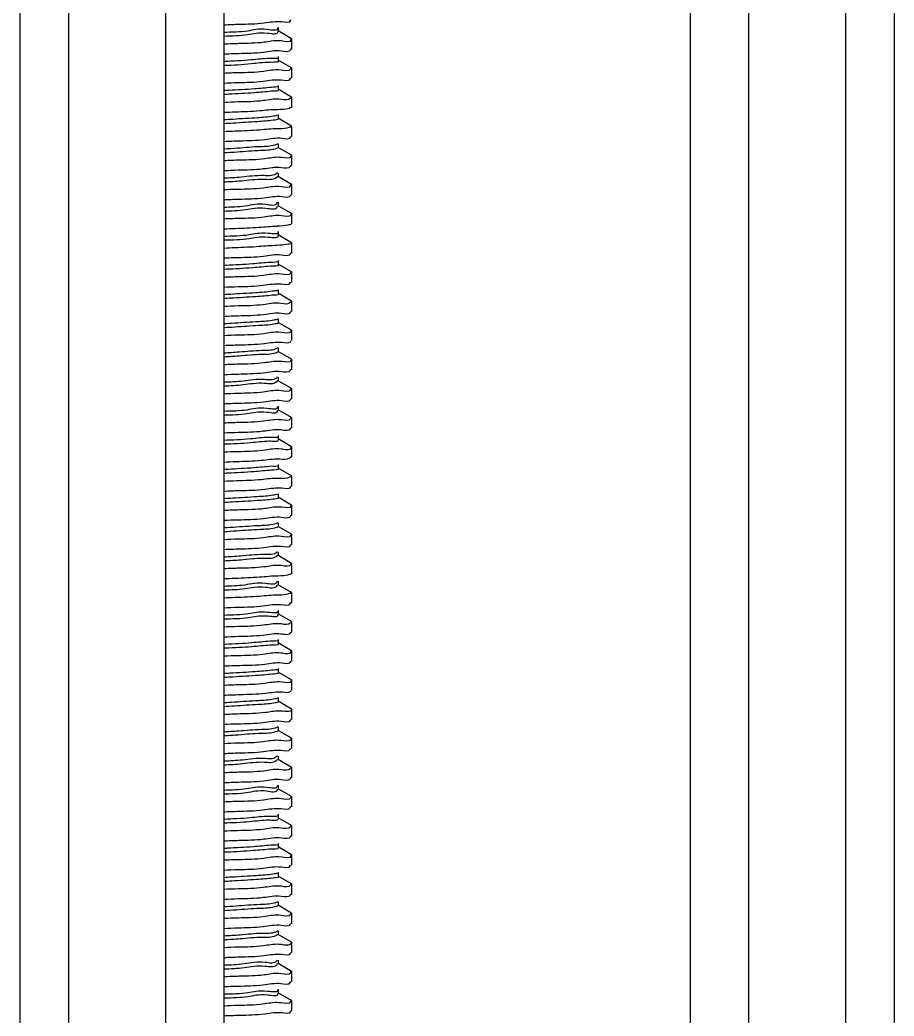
# Model space of a CAD drawing. Extents: x 12811826 to 27008858, y -1172757 to 50528.
# Drawn here: x 13487468.3 to 13487730, y -156048.7 to -155750.6 of the extents above; entities that cross this region are included whole.
import ezdxf

# ---------------------------------------------------------------- set-up
doc = ezdxf.new("R2010")
doc.units = 0
doc.header["$LTSCALE"] = 1000
doc.header["$MEASUREMENT"] = 0
doc.layers.add('02___PRT_ALL_AXES', color=7, linetype='Continuous')

# ---------------------------------------------------------------- blocks, each defined once
blk = doc.blocks.new('抗震大样2')
at = {"color": 2, "linetype": 'Continuous'}
for p, q in [((3950.32, 185.93), (3950.32, -2472.71)), ((3971.09, 185.93), (3971.09, -2472.71)), ((4012.63, 185.93), (4012.63, -2472.71)), ((4037.56, 185.93), (4037.56, -2472.71)), ((4303.42, 185.93), (4303.42, -2472.71)), ((4324.19, 185.93), (4324.19, -2472.71)), ((4261.88, -266.34), (4261.88, -2020.43)), ((4236.96, -283.61), (4236.96, -2003.17))]:
    blk.add_line(p, q, dxfattribs=at)
at = {"color": 133, "linetype": 'Continuous'}
for p, q in [((4060.88, -903.75), (4060.88, -902.09)), ((4060.42, -903.92), (4060.45, -904.03)), ((4066.52, -906.94), (4060.75, -903.6)), ((4066.17, -907.12), (4066.16, -907.41)), ((4066.52, -906.94), (4066.64, -907.07)), ((4062.23, -907.91), (4061.21, -907.82)), ((4066.52, -911.37), (4066.64, -911.23)), ((4060.88, -916.21), (4060.88, -914.55)), ((4066.52, -919.4), (4060.75, -916.06)), ((4066.16, -919.51), (4066.1, -919.89)), ((4066.52, -919.4), (4066.64, -919.54)), ((4062.08, -920.39), (4061.08, -920.3)), ((4066.52, -923.83), (4066.64, -923.69)), ((4066.52, -931.86), (4060.75, -928.52)), ((4060.88, -928.68), (4060.88, -927.01)), ((4062.03, -932.86), (4061.08, -932.77)), ((4066.16, -931.94), (4066.05, -932.35)), ((4066.52, -931.86), (4066.64, -932)), ((4066.52, -936.29), (4066.64, -936.15)), ((4066.52, -944.33), (4060.75, -940.98)), ((4060.88, -941.14), (4060.88, -939.48)), ((4061.36, -945.45), (4060.6, -945.45)), ((4066.52, -944.33), (4066.64, -944.46)), ((4066.52, -948.75), (4066.64, -948.62)), ((4060.66, -951.94), (4059.3, -952.47)), ((4066.52, -956.79), (4060.75, -953.45)), ((4060.88, -953.6), (4060.88, -951.94)), ((4062.36, -957.75), (4061.21, -957.66)), ((4066.52, -956.79), (4066.64, -956.92)), ((4066.52, -961.21), (4066.64, -961.08)), ((4060.51, -964.32), (4059.83, -964.84)), ((4060.61, -965.87), (4059.83, -966.5)), ((4066.52, -969.25), (4060.75, -965.91)), ((4060.88, -966.06), (4060.88, -964.4)), ((4061.98, -970.25), (4061.08, -970.16)), ((4066.13, -969.34), (4066.05, -969.73)), ((4066.52, -969.25), (4066.64, -969.39)), ((4066.52, -973.68), (4066.64, -973.54)), ((4060.31, -976.95), (4060.25, -977.2)), ((4060.33, -978.48), (4060.25, -978.86)), ((4066.52, -981.71), (4060.75, -978.37)), ((4060.88, -978.53), (4060.88, -976.86)), ((4062.24, -982.69), (4061.21, -982.59)), ((4066.17, -981.85), (4066.13, -982.21)), ((4066.52, -981.71), (4066.64, -981.85)), ((4066.52, -986.14), (4066.64, -986)), ((4066.52, -994.18), (4060.75, -990.83)), ((4060.88, -990.99), (4060.88, -989.33)), ((4061.34, -995.28), (4060.27, -995.33)), ((4066.52, -994.18), (4066.64, -994.31)), ((4066.52, -998.6), (4066.64, -998.47)), ((4066.52, -1006.64), (4060.75, -1003.3)), ((4060.88, -1003.45), (4060.88, -1001.79)), ((4062.11, -1007.63), (4061.09, -1007.53)), ((4066.16, -1006.76), (4066.11, -1007.13)), ((4066.52, -1006.64), (4066.64, -1006.77)), ((4066.52, -1011.06), (4066.64, -1010.93)), ((4066.52, -1019.1), (4060.75, -1015.76)), ((4060.88, -1015.91), (4060.88, -1014.25)), ((4062.01, -1020.1), (4061.08, -1020.01)), ((4066.17, -1019.17), (4066.05, -1019.59)), ((4066.52, -1019.1), (4066.64, -1019.24)), ((4066.52, -1023.53), (4066.64, -1023.39)), ((4066.52, -1031.56), (4060.75, -1028.22)), ((4060.88, -1028.38), (4060.88, -1026.71)), ((4062.15, -1032.55), (4061.08, -1032.45)), ((4066.16, -1031.76), (4066.16, -1032.02)), ((4066.52, -1031.56), (4066.64, -1031.7)), ((4060.61, -1039.14), (4059.54, -1039.67)), ((4060.88, -1040.84), (4060.88, -1039.18)), ((4066.52, -1035.99), (4066.64, -1035.85)), ((4066.52, -1044.02), (4060.75, -1040.68)), ((4062.34, -1044.99), (4061.21, -1044.92)), ((4066.2, -1044.29), (4066.23, -1044.41)), ((4066.52, -1044.02), (4066.64, -1044.16)), ((4060.41, -1051.57), (4060.02, -1052.03)), ((4060.88, -1053.3), (4060.88, -1051.64)), ((4066.52, -1048.45), (4066.64, -1048.32)), ((4060.48, -1053.1), (4060.02, -1053.69)), ((4066.52, -1056.49), (4060.75, -1053.15)), ((4062.01, -1057.49), (4061.08, -1057.39)), ((4066.14, -1056.58), (4066.05, -1056.97)), ((4066.52, -1056.49), (4066.64, -1056.62)), ((4060.39, -1064.32), (4060.4, -1064.39)), ((4060.88, -1065.76), (4060.88, -1064.1)), ((4066.52, -1060.91), (4066.64, -1060.78)), ((4060.37, -1065.89), (4060.4, -1066.06)), ((4066.52, -1068.95), (4060.75, -1065.61)), ((4066.18, -1069.05), (4066.09, -1069.45)), ((4066.52, -1068.95), (4066.64, -1069.09)), ((4062.12, -1069.94), (4061.09, -1069.84)), ((4066.52, -1073.38), (4066.64, -1073.24)), ((4060.88, -1078.23), (4060.88, -1076.56)), ((4066.52, -1081.41), (4060.75, -1078.07)), ((4066.13, -1081.59), (4066.12, -1081.88)), ((4066.52, -1081.41), (4066.64, -1081.55)), ((4061.98, -1082.41), (4061.08, -1082.33)), ((4066.52, -1085.84), (4066.64, -1085.7)), ((4060.88, -1090.69), (4060.88, -1089.03)), ((4066.52, -1093.87), (4060.75, -1090.53)), ((4066.39, -1093.84), (4065.74, -1094.39)), ((4066.52, -1093.87), (4066.64, -1094.01)), ((4061.4, -1094.95), (4061.06, -1094.93)), ((4066.52, -1098.3), (4066.64, -1098.17)), ((4066.52, -1106.34), (4060.75, -1103)), ((4060.88, -1103.15), (4060.88, -1101.49)), ((4062.39, -1107.3), (4061.09, -1107.2)), ((4066.52, -1106.34), (4066.64, -1106.47)), ((4066.52, -1110.76), (4066.64, -1110.63)), ((4060.67, -1113.97), (4059.21, -1114.5)), ((4066.52, -1118.8), (4060.75, -1115.46)), ((4060.88, -1115.61), (4060.88, -1113.95)), ((4062.09, -1119.79), (4061.08, -1119.7)), ((4066.15, -1118.99), (4066.15, -1119.26)), ((4066.52, -1118.8), (4066.64, -1118.93)), ((4066.52, -1123.23), (4066.64, -1123.09)), ((4060.54, -1126.34), (4059.75, -1126.86)), ((4066.52, -1131.26), (4060.75, -1127.92)), ((4060.88, -1128.07), (4060.88, -1126.41)), ((4062.23, -1132.24), (4061.09, -1132.14)), ((4066.17, -1131.44), (4066.16, -1131.74)), ((4066.52, -1131.26), (4066.64, -1131.4)), ((4066.52, -1135.69), (4066.64, -1135.55)), ((4060.32, -1138.9), (4060.19, -1139.23)), ((4060.35, -1140.43), (4060.19, -1140.89)), ((4066.52, -1143.72), (4060.75, -1140.38)), ((4060.88, -1140.54), (4060.88, -1138.88)), ((4061.36, -1144.83), (4060.69, -1144.84)), ((4066.52, -1143.72), (4066.64, -1143.86)), ((4066.52, -1148.15), (4066.64, -1148.01)), ((4060.5, -1153.2), (4060.53, -1153.25)), ((4066.52, -1156.19), (4060.75, -1152.85)), ((4060.88, -1153), (4060.88, -1151.34)), ((4062, -1157.18), (4061.08, -1157.1)), ((4066.19, -1156.25), (4066.06, -1156.68)), ((4066.52, -1156.19), (4066.64, -1156.32)), ((4066.52, -1160.61), (4066.64, -1160.48)), ((4066.52, -1168.65), (4060.75, -1165.31)), ((4060.88, -1165.46), (4060.88, -1163.8)), ((4061.94, -1169.65), (4061.08, -1169.57)), ((4066.12, -1168.82), (4066.12, -1169.11)), ((4066.52, -1168.65), (4066.64, -1168.78)), ((4066.52, -1173.08), (4066.64, -1172.94)), ((4066.52, -1181.11), (4060.75, -1177.77)), ((4060.88, -1177.92), (4060.88, -1176.26)), ((4062.35, -1182.08), (4061.09, -1181.98)), ((4066.18, -1181.29), (4066.18, -1181.59)), ((4066.52, -1181.11), (4066.64, -1181.25)), ((4066.52, -1185.54), (4066.64, -1185.4)), ((4066.52, -1193.57), (4060.75, -1190.23)), ((4060.88, -1190.39), (4060.88, -1188.72)), ((4062.66, -1194.51), (4061.09, -1194.46)), ((4066.52, -1193.57), (4066.64, -1193.71)), ((4066.52, -1198), (4066.64, -1197.86)), ((4060.63, -1201.16), (4059.45, -1201.69)), ((4066.52, -1206.04), (4060.75, -1202.69)), ((4060.88, -1202.85), (4060.88, -1201.19)), ((4062.04, -1207.03), (4061.08, -1206.94)), ((4066.14, -1206.22), (4066.14, -1206.5)), ((4066.52, -1206.04), (4066.64, -1206.17)), ((4060.45, -1213.57), (4059.95, -1214.06)), ((4060.88, -1215.31), (4060.88, -1213.65)), ((4066.52, -1210.46), (4066.64, -1210.33)), ((4060.53, -1215.11), (4059.95, -1215.72)), ((4066.52, -1218.5), (4060.75, -1215.16)), ((4062.04, -1219.49), (4061.08, -1219.4)), ((4066.19, -1218.56), (4066.05, -1218.99)), ((4066.52, -1218.5), (4066.64, -1218.63)), ((4060.34, -1226.29), (4060.35, -1226.42)), ((4060.88, -1227.77), (4060.88, -1226.11)), ((4066.52, -1222.93), (4066.64, -1222.79)), ((4060.33, -1227.85), (4060.35, -1228.08)), ((4066.52, -1230.96), (4060.75, -1227.62)), ((4062.11, -1231.95), (4061.09, -1231.85)), ((4066.16, -1231.08), (4066.11, -1231.45)), ((4066.52, -1230.96), (4066.64, -1231.1)), ((4060.88, -1240.24), (4060.88, -1238.57)), ((4066.52, -1235.39), (4066.64, -1235.25)), ((4066.52, -1243.42), (4060.75, -1240.08)), ((4066.19, -1243.47), (4066.03, -1243.9)), ((4066.52, -1243.42), (4066.64, -1243.56)), ((4061.91, -1244.43), (4061.08, -1244.35)), ((4066.52, -1247.85), (4066.64, -1247.71)), ((4060.88, -1252.7), (4060.88, -1251.04)), ((4066.52, -1255.89), (4060.75, -1252.54)), ((4066.16, -1256.04), (4066.14, -1256.37)), ((4066.52, -1255.89), (4066.64, -1256.02)), ((4062.17, -1256.87), (4061.09, -1256.77)), ((4066.52, -1260.31), (4066.64, -1260.18)), ((4066.52, -1268.35), (4060.75, -1265.01)), ((4060.88, -1265.16), (4060.88, -1263.5)), ((4062.01, -1269.35), (4061.08, -1269.26)), ((4066.17, -1268.43), (4066.07, -1268.84)), ((4066.52, -1268.35), (4066.64, -1268.48)), ((4066.52, -1272.78), (4066.64, -1272.64)), ((4066.52, -1280.81), (4060.75, -1277.47)), ((4060.88, -1277.62), (4060.88, -1275.96)), ((4062.01, -1281.81), (4061.08, -1281.72)), ((4066.14, -1280.9), (4066.05, -1281.29)), ((4066.52, -1280.81), (4066.64, -1280.95)), ((4066.52, -1285.24), (4066.64, -1285.1)), ((4060.57, -1288.36), (4059.67, -1288.89)), ((4066.52, -1293.27), (4060.75, -1289.93)), ((4060.88, -1290.09), (4060.88, -1288.42)), ((4061.99, -1294.27), (4061.08, -1294.19)), ((4066.13, -1293.45), (4066.13, -1293.74)), ((4066.52, -1293.27), (4066.64, -1293.41)), ((4066.52, -1297.7), (4066.64, -1297.56)), ((4060.34, -1300.87), (4060.13, -1301.25)), ((4060.4, -1302.39), (4060.13, -1302.91)), ((4066.52, -1305.74), (4060.75, -1302.39)), ((4060.88, -1302.55), (4060.88, -1300.89)), ((4062.17, -1306.72), (4061.09, -1306.62)), ((4066.18, -1305.84), (4066.1, -1306.23)), ((4066.52, -1305.74), (4066.64, -1305.87)), ((4066.52, -1310.16), (4066.64, -1310.03)), ((4060.45, -1315.2), (4060.48, -1315.28)), ((4066.52, -1318.2), (4060.75, -1314.86)), ((4060.88, -1315.01), (4060.88, -1313.35)), ((4061.9, -1319.21), (4061.08, -1319.12)), ((4066.12, -1318.3), (4066.05, -1318.67)), ((4066.52, -1318.2), (4066.64, -1318.33)), ((4066.52, -1322.62), (4066.64, -1322.49))]:
    blk.add_line(p, q, dxfattribs=at)
for points, start_tangent, end_tangent in [([(4037.56, -900.98), (4044.14, -900.73), (4054.71, -900.17), (4062.23, -899.61)], (0.998843, 0.048087), (0.993519, -0.113669)), ([(4060.45, -902.37), (4056.14, -903.02), (4047.63, -903.67), (4037.56, -904.27)], (0.254505, -0.967071), (-0.999642, -0.026767)), ([(4060.44, -902.34), (4060.45, -902.37)], (0.286018, -0.958224), (0.254505, -0.967071)), ([(4062.23, -899.61), (4066.17, -899.04), (4066.17, -898.91)], (0.993519, -0.113669), (-0.019848, 0.999803)), ([(4060.45, -904.03), (4056.14, -904.68), (4047.63, -905.33), (4037.56, -905.93)], (0.254505, -0.967071), (-0.999642, -0.026767)), ([(4061.21, -907.82), (4054.71, -908.48), (4044.14, -909.04), (4037.56, -909.29)], (-0.998227, 0.059524), (-0.998843, -0.048087)), ([(4062.08, -912.08), (4066.12, -911.52), (4066.15, -911.32)], (0.992348, -0.123472), (0.118298, 0.992978)), ([(4066.16, -907.41), (4062.23, -907.91)], (-0.146866, -0.989156), (-0.993519, 0.113669)), ([(4037.56, -913.44), (4043.69, -913.21), (4054.44, -912.65), (4062.08, -912.08)], (0.998883, 0.047243), (0.992348, -0.123472)), ([(4057.08, -915.38), (4049.16, -916.03), (4037.79, -916.68), (4037.56, -916.69)], (-0.999476, -0.032357), (-0.999024, -0.044174)), ([(4060.71, -914.74), (4057.08, -915.38)], (0.601909, -0.798565), (-0.999476, -0.032357)), ([(4057.08, -917.04), (4049.16, -917.69), (4037.79, -918.35), (4037.56, -918.35)], (-0.999476, -0.032357), (-0.999024, -0.044174)), ([(4060.69, -916.38), (4060.7, -916.39), (4057.08, -917.04)], (0.648744, -0.761007), (-0.999476, -0.032357)), ([(4066.1, -919.89), (4062.08, -920.39)], (-0.307344, -0.951598), (-0.992348, 0.123472)), ([(4061.08, -920.3), (4054.44, -920.95), (4043.69, -921.52), (4037.56, -921.75)], (-0.997869, 0.065247), (-0.998883, -0.047243)), ([(4037.56, -925.91), (4043.64, -925.68), (4054.38, -925.11), (4062.03, -924.55)], (0.99889, 0.047094), (0.992167, -0.124916)), ([(4062.03, -924.55), (4066.07, -923.99), (4066.14, -923.75)], (0.992167, -0.124916), (0.189404, 0.981899)), ([(4057.92, -927.75), (4050.61, -928.4), (4039.69, -929.05), (4037.56, -929.16)], (-0.994588, -0.103898), (-0.998653, -0.051877)), ([(4060.8, -927.24), (4057.92, -927.75)], (-0.786104, -0.618095), (-0.994588, -0.103898)), ([(4057.92, -929.41), (4050.61, -930.06), (4039.69, -930.71), (4037.56, -930.82)], (-0.994588, -0.103898), (-0.998653, -0.051877)), ([(4061.08, -932.77), (4054.38, -933.42), (4043.64, -933.99), (4037.56, -934.21)], (-0.997719, 0.06751), (-0.99889, -0.047094)), ([(4060.83, -928.73), (4060.85, -928.76), (4057.92, -929.41)], (0.669595, -0.742726), (-0.994588, -0.103898)), ([(4066.05, -932.35), (4062.03, -932.86)], (-0.377612, -0.925964), (-0.992167, 0.124916)), ([(4060.6, -937.14), (4065.43, -936.59), (4066.42, -936.15)], (1, 0.000673), (0.819021, 0.573764)), ([(4037.56, -938.4), (4042.42, -938.2), (4052.77, -937.67), (4060.6, -937.14)], (0.999034, 0.043947), (1, 0.000673)), ([(4058.66, -940.11), (4051.98, -940.76), (4041.54, -941.41), (4037.56, -941.64)], (-0.985894, -0.167369), (-0.998612, -0.052674)), ([(4060.74, -939.61), (4058.66, -940.11)], (-0.883551, -0.468335), (-0.985894, -0.167369)), ([(4060.88, -941.14), (4058.66, -941.77)], (-0.098767, -0.995111), (-0.985894, -0.167369)), ([(4058.66, -941.77), (4051.98, -942.42), (4041.54, -943.07), (4037.56, -943.3)], (-0.985894, -0.167369), (-0.998612, -0.052674)), ([(4060.6, -945.45), (4052.77, -945.98), (4042.42, -946.51), (4037.56, -946.71)], (-1, -0.000673), (-0.999034, -0.043947)), ([(4065.43, -944.9), (4061.36, -945.45)], (-0.945442, -0.325791), (-0.999959, 0.009108)), ([(4066.53, -944.37), (4065.43, -944.9)], (-0.629135, -0.777296), (-0.945442, -0.325791)), ([(4037.56, -950.83), (4044.38, -950.57), (4055.04, -950), (4062.36, -949.44)], (0.998826, 0.048433), (0.994009, -0.1093)), ([(4062.36, -949.44), (4066.19, -948.88), (4066.19, -948.77)], (0.994009, -0.1093), (-0.046501, 0.998918)), ([(4059.3, -952.47), (4053.26, -953.12), (4043.33, -953.77), (4037.56, -954.12)], (-0.957411, -0.288727), (-0.998797, -0.04904)), ([(4060.78, -953.51), (4059.3, -954.13)], (-0.689205, -0.724567), (-0.957411, -0.288727)), ([(4059.3, -954.13), (4053.26, -954.78), (4043.33, -955.44), (4037.56, -955.79)], (-0.957411, -0.288727), (-0.998797, -0.04904)), ([(4061.21, -957.66), (4055.04, -958.31), (4044.38, -958.88), (4037.56, -959.14)], (-0.998831, 0.04833), (-0.998826, -0.048433)), ([(4066.18, -956.98), (4066.19, -957.19), (4062.36, -957.75)], (0.11535, -0.993325), (-0.994009, 0.1093)), ([(4037.56, -963.29), (4043.6, -963.07), (4054.32, -962.5), (4061.98, -961.94)], (0.998894, 0.047018), (0.992151, -0.125043)), ([(4061.98, -961.94), (4066.07, -961.38), (4066.12, -961.15)], (0.992151, -0.125043), (0.157476, 0.987523)), ([(4059.83, -964.84), (4054.45, -965.49), (4045.05, -966.14), (4037.56, -966.62)], (-0.852635, -0.522507), (-0.999251, -0.0387)), ([(4059.83, -966.5), (4054.45, -967.15), (4045.05, -967.8), (4037.56, -968.28)], (-0.852635, -0.522507), (-0.999251, -0.0387)), ([(4061.08, -970.16), (4054.32, -970.81), (4043.6, -971.38), (4037.56, -971.6)], (-0.997437, 0.071545), (-0.998894, -0.047018)), ([(4066.05, -969.73), (4061.98, -970.25)], (-0.337744, -0.941238), (-0.992151, 0.125043)), ([(4037.56, -975.75), (4043.91, -975.52), (4054.75, -974.94), (4062.24, -974.38)], (0.99887, 0.047535), (0.992813, -0.119672)), ([(4062.24, -974.38), (4066.15, -973.82), (4066.17, -973.65)], (0.992813, -0.119672), (0.067135, 0.997744)), ([(4060.25, -977.2), (4055.55, -977.85), (4046.7, -978.5), (4037.56, -979.09)], (-0.293211, -0.956048), (-0.999756, -0.022111)), ([(4060.25, -978.86), (4055.55, -979.51), (4046.7, -980.16), (4037.56, -980.75)], (-0.293211, -0.956048), (-0.999756, -0.022111)), ([(4061.21, -982.59), (4054.75, -983.25), (4043.91, -983.82), (4037.56, -984.06)], (-0.998146, 0.060859), (-0.99887, -0.047535)), ([(4066.13, -982.21), (4062.24, -982.69)], (-0.261471, -0.965211), (-0.992813, 0.119672)), ([(4037.56, -988.26), (4042.31, -988.05), (4052.57, -987.53), (4060.27, -987.02), (4060.45, -987.01)], (0.999041, 0.043792), (0.999141, 0.041452)), ([(4060.45, -987.01), (4065.11, -986.5), (4066.5, -986.1)], (0.999141, 0.041452), (0.882633, 0.470063)), ([(4060.57, -989.56), (4056.55, -990.21), (4048.28, -990.86), (4037.56, -991.48)], (0.485103, -0.874457), (-0.999398, -0.034681)), ([(4060.57, -991.22), (4056.55, -991.88), (4048.28, -992.53), (4037.56, -993.14)], (0.485103, -0.874457), (-0.999398, -0.034681)), ([(4060.55, -991.19), (4060.57, -991.22)], (0.525053, -0.851069), (0.485103, -0.874457)), ([(4060.57, -989.56), (4060.58, -989.57)], (0.485104, -0.874457), (0.470288, -0.882513)), ([(4060.27, -995.33), (4052.57, -995.84), (4042.31, -996.36), (4037.56, -996.57)], (-0.99905, -0.043587), (-0.999041, -0.043792)), ([(4065.11, -994.8), (4061.34, -995.28)], (-0.978184, -0.207742), (-0.998891, -0.047085)), ([(4066.63, -994.31), (4065.11, -994.8)], (-0.469703, -0.882824), (-0.978184, -0.207742)), ([(4037.56, -1000.68), (4043.73, -1000.45), (4054.48, -999.88), (4062.11, -999.32)], (0.99888, 0.047322), (0.99244, -0.122727)), ([(4062.11, -999.32), (4066.12, -998.75), (4066.15, -998.56)], (0.99244, -0.122727), (0.101711, 0.994814)), ([(4057.45, -1002.58), (4049.78, -1003.23), (4038.6, -1003.88), (4037.56, -1003.93)], (-0.997922, -0.064433), (-0.998824, -0.048489)), ([(4057.45, -1004.24), (4049.78, -1004.89), (4038.6, -1005.54), (4037.56, -1005.59)], (-0.997922, -0.064433), (-0.998824, -0.048489)), ([(4060.77, -1001.92), (4057.45, -1002.58)], (0.631786, -0.775143), (-0.997922, -0.064433)), ([(4060.76, -1003.57), (4060.78, -1003.59), (4057.45, -1004.24)], (0.684488, -0.729024), (-0.997922, -0.064433)), ([(4061.09, -1007.53), (4054.48, -1008.19), (4043.73, -1008.76), (4037.56, -1008.99)], (-0.997977, 0.063578), (-0.99888, -0.047322)), ([(4066.11, -1007.13), (4062.11, -1007.63)], (-0.289932, -0.957047), (-0.99244, 0.122727)), ([(4037.56, -1013.14), (4043.62, -1012.92), (4054.34, -1012.35), (4062.01, -1011.79)], (0.998894, 0.047016), (0.992172, -0.124877)), ([(4062.01, -1011.79), (4066.07, -1011.23), (4066.15, -1010.98)], (0.992172, -0.124877), (0.215836, 0.97643)), ([(4058.25, -1014.94), (4051.2, -1015.59), (4040.48, -1016.24), (4037.56, -1016.4)], (-0.991161, -0.132663), (-0.998598, -0.052931)), ([(4058.25, -1016.6), (4051.2, -1017.25), (4040.48, -1017.9), (4037.56, -1018.06)], (-0.991161, -0.132663), (-0.998598, -0.052931)), ([(4060.77, -1014.44), (4058.25, -1014.94)], (-0.870854, -0.491542), (-0.991161, -0.132663)), ([(4060.86, -1015.93), (4060.87, -1015.95), (4058.25, -1016.6)], (0.54639, -0.837531), (-0.991161, -0.132663)), ([(4061.08, -1020.01), (4054.34, -1020.66), (4043.62, -1021.22), (4037.56, -1021.45)], (-0.997681, 0.068057), (-0.998894, -0.047016)), ([(4066.05, -1019.59), (4062.01, -1020.1)], (-0.405363, -0.914156), (-0.992172, 0.124877)), ([(4037.56, -1025.61), (4043.66, -1025.38), (4054.52, -1024.8), (4062.15, -1024.24)], (0.998892, 0.047055), (0.993728, -0.11182)), ([(4062.15, -1024.24), (4066.17, -1023.66), (4066.17, -1023.55)], (0.993728, -0.11182), (-0.055458, 0.998461)), ([(4058.94, -1027.3), (4052.53, -1027.95), (4042.3, -1028.61), (4037.56, -1028.89)], (-0.976307, -0.216389), (-0.998659, -0.051775)), ([(4058.94, -1028.97), (4052.53, -1029.62), (4042.3, -1030.27), (4037.56, -1030.55)], (-0.976307, -0.216389), (-0.998659, -0.051775)), ([(4060.7, -1026.78), (4058.94, -1027.3)], (-0.879139, -0.476565), (-0.976307, -0.216389)), ([(4060.84, -1028.34), (4058.94, -1028.97)], (-0.63365, -0.77362), (-0.976307, -0.216389)), ([(4061.08, -1032.45), (4054.52, -1033.11), (4043.66, -1033.69), (4037.56, -1033.91)], (-0.998326, 0.057846), (-0.998892, -0.047055)), ([(4066.16, -1032.02), (4062.15, -1032.55)], (-0.088756, -0.996053), (-0.993728, 0.11182)), ([(4037.56, -1038.07), (4043.95, -1037.83), (4054.75, -1037.25), (4062.34, -1036.68)], (0.998877, 0.047381), (0.995969, -0.089703)), ([(4062.34, -1036.68), (4066.23, -1036.11), (4066.22, -1036.05)], (0.995969, -0.089703), (-0.210256, 0.977646)), ([(4059.54, -1039.67), (4053.77, -1040.32), (4044.06, -1040.97), (4037.56, -1041.37)], (-0.931607, -0.363468), (-0.998951, -0.045782)), ([(4059.54, -1041.33), (4053.77, -1041.98), (4044.06, -1042.63), (4037.56, -1043.04)], (-0.931607, -0.363468), (-0.998951, -0.045782)), ([(4060.72, -1040.7), (4059.54, -1041.33)], (-0.667955, -0.744201), (-0.931607, -0.363468)), ([(4061.21, -1044.92), (4054.75, -1045.56), (4043.95, -1046.13), (4037.56, -1046.38)], (-0.999119, 0.041962), (-0.998877, -0.047381)), ([(4066.23, -1044.41), (4062.34, -1044.99)], (0.162986, -0.986628), (-0.995969, 0.089703)), ([(4037.56, -1050.53), (4043.63, -1050.3), (4054.36, -1049.74), (4062.01, -1049.18)], (0.998891, 0.04708), (0.992161, -0.124963)), ([(4060.02, -1052.03), (4054.92, -1052.68), (4045.76, -1053.33), (4037.56, -1053.86)], (-0.716999, -0.697074), (-0.999513, -0.031216)), ([(4062.01, -1049.18), (4066.07, -1048.62), (4066.13, -1048.38)], (0.992161, -0.124963), (0.168856, 0.985641)), ([(4060.02, -1053.69), (4054.92, -1054.34), (4045.76, -1054.99), (4037.56, -1055.53)], (-0.716999, -0.697074), (-0.999513, -0.031216)), ([(4061.08, -1057.39), (4054.36, -1058.05), (4043.63, -1058.61), (4037.56, -1058.84)], (-0.997603, 0.069197), (-0.998891, -0.04708)), ([(4066.05, -1056.97), (4062.01, -1057.49)], (-0.352888, -0.935666), (-0.992161, 0.124963)), ([(4037.56, -1062.99), (4043.72, -1062.76), (4054.57, -1062.19), (4062.12, -1061.63)], (0.998887, 0.047157), (0.992314, -0.123749)), ([(4060.4, -1064.39), (4055.98, -1065.05), (4047.38, -1065.7), (4037.56, -1066.29)], (0.123846, -0.992301), (-0.999708, -0.024157)), ([(4062.12, -1061.63), (4066.12, -1061.06), (4066.16, -1060.86)], (0.992314, -0.123749), (0.151775, 0.988415)), ([(4060.4, -1066.06), (4055.98, -1066.71), (4047.38, -1067.36), (4037.56, -1067.96)], (0.123846, -0.992301), (-0.999708, -0.024157)), ([(4061.09, -1069.84), (4054.57, -1070.5), (4043.72, -1071.07), (4037.56, -1071.3)], (-0.998123, 0.061243), (-0.998887, -0.047157)), ([(4066.09, -1069.45), (4062.12, -1069.94)], (-0.349048, -0.937105), (-0.992314, 0.123749)), ([(4037.56, -1075.45), (4043.61, -1075.23), (4054.28, -1074.67), (4061.98, -1074.1)], (0.998893, 0.04704), (0.993189, -0.116512)), ([(4056.94, -1077.41), (4048.92, -1078.06), (4037.56, -1078.71)], (-0.999823, -0.018835), (-0.999117, -0.042003)), ([(4060.68, -1076.77), (4056.94, -1077.41)], (0.577581, -0.816333), (-0.999823, -0.018835)), ([(4061.98, -1074.1), (4066.13, -1073.52), (4066.13, -1073.38)], (0.993189, -0.116512), (-0.02052, 0.999789)), ([(4056.94, -1079.07), (4048.92, -1079.72), (4037.56, -1080.37)], (-0.999823, -0.018835), (-0.999117, -0.042003)), ([(4060.66, -1078.4), (4060.67, -1078.42), (4056.94, -1079.07)], (0.625749, -0.780025), (-0.999823, -0.018835)), ([(4061.08, -1082.33), (4054.28, -1082.98), (4043.61, -1083.54), (4037.56, -1083.76)], (-0.997527, 0.070283), (-0.998893, -0.04704)), ([(4061.27, -1086.63), (4065.74, -1086.08), (4066.3, -1085.63)], (0.99843, -0.056012), (0.681396, 0.731915)), ([(4066.12, -1081.88), (4061.98, -1082.41)], (-0.124679, -0.992197), (-0.993189, 0.116512)), ([(4037.56, -1087.94), (4042.9, -1087.72), (4053.5, -1087.18), (4061.27, -1086.63)], (0.998998, 0.044754), (0.99843, -0.056012)), ([(4057.8, -1089.77), (4050.39, -1090.42), (4039.39, -1091.07), (4037.56, -1091.17)], (-0.99564, -0.093281), (-0.998689, -0.051188)), ([(4060.85, -1089.18), (4057.8, -1089.77)], (-0.028945, -0.999581), (-0.99564, -0.093281)), ([(4057.8, -1091.43), (4050.39, -1092.08), (4039.39, -1092.74), (4037.56, -1092.83)], (-0.99564, -0.093281), (-0.998689, -0.051188)), ([(4060.81, -1090.76), (4060.83, -1090.78), (4057.8, -1091.43)], (0.683426, -0.73002), (-0.99564, -0.093281)), ([(4065.74, -1094.39), (4061.4, -1094.95)], (-0.843736, -0.536758), (-0.998028, 0.062763)), ([(4061.06, -1094.93), (4053.5, -1095.48), (4042.9, -1096.03), (4037.56, -1096.25)], (-0.998997, 0.044775), (-0.998998, -0.044754)), ([(4037.56, -1100.38), (4044.18, -1100.13), (4055.01, -1099.55), (4062.39, -1098.99)], (0.998848, 0.047979), (0.994035, -0.109062)), ([(4062.39, -1098.99), (4066.19, -1098.43), (4066.19, -1098.32)], (0.994035, -0.109062), (-0.051271, 0.998685)), ([(4058.55, -1102.14), (4051.77, -1102.79), (4041.25, -1103.44), (4037.56, -1103.65)], (-0.986452, -0.164052), (-0.998595, -0.052989)), ([(4060.74, -1101.63), (4058.55, -1102.14)], (-0.886614, -0.462509), (-0.986452, -0.164052)), ([(4060.88, -1103.15), (4058.55, -1103.8)], (-0.072849, -0.997343), (-0.986452, -0.164052)), ([(4058.55, -1103.8), (4051.77, -1104.45), (4041.25, -1105.1), (4037.56, -1105.31)], (-0.986452, -0.164052), (-0.998595, -0.052989)), ([(4061.09, -1107.2), (4055.01, -1107.86), (4044.18, -1108.43), (4037.56, -1108.69)], (-0.999182, 0.04043), (-0.998848, -0.047979)), ([(4066.18, -1106.53), (4066.19, -1106.74), (4062.39, -1107.3)], (0.119796, -0.992799), (-0.994035, 0.109062)), ([(4037.56, -1112.84), (4043.61, -1112.62), (4054.42, -1112.05), (4062.09, -1111.48)], (0.998896, 0.046975), (0.993501, -0.113826)), ([(4062.09, -1111.48), (4066.15, -1110.9), (4066.16, -1110.78)], (0.993501, -0.113826), (-0.041311, 0.999146)), ([(4059.21, -1114.5), (4053.06, -1115.15), (4043.05, -1115.8), (4037.56, -1116.13)], (-0.963921, -0.266187), (-0.998751, -0.04996)), ([(4060.8, -1115.54), (4059.21, -1116.16)], (-0.686475, -0.727153), (-0.963921, -0.266187)), ([(4059.21, -1116.16), (4053.06, -1116.81), (4043.05, -1117.46), (4037.56, -1117.79)], (-0.963921, -0.266187), (-0.998751, -0.04996)), ([(4061.08, -1119.7), (4054.42, -1120.35), (4043.61, -1120.92), (4037.56, -1121.15)], (-0.998046, 0.06248), (-0.998896, -0.046975)), ([(4066.15, -1119.26), (4062.09, -1119.79)], (-0.104331, -0.994543), (-0.993501, 0.113826)), ([(4037.56, -1125.3), (4044.13, -1125.05), (4054.69, -1124.49), (4062.23, -1123.93)], (0.998844, 0.048069), (0.99345, -0.114268)), ([(4062.23, -1123.93), (4066.17, -1123.36), (4066.17, -1123.23)], (0.99345, -0.114268), (-0.013758, 0.999905)), ([(4059.75, -1126.86), (4054.27, -1127.51), (4044.78, -1128.16), (4037.56, -1128.62)], (-0.882196, -0.470882), (-0.999159, -0.040994)), ([(4059.75, -1128.52), (4054.27, -1129.18), (4044.78, -1129.83), (4037.56, -1130.28)], (-0.882196, -0.470882), (-0.999159, -0.040994)), ([(4060.64, -1127.89), (4059.75, -1128.52)], (-0.6147, -0.788761), (-0.882196, -0.470882)), ([(4061.09, -1132.14), (4054.69, -1132.8), (4044.13, -1133.36), (4037.56, -1133.61)], (-0.998573, 0.053398), (-0.998844, -0.048069)), ([(4066.16, -1131.74), (4062.23, -1132.24)], (-0.154693, -0.987963), (-0.99345, 0.114268)), ([(4037.56, -1137.8), (4042.36, -1137.6), (4052.84, -1137.06), (4060.69, -1136.53)], (0.999037, 0.043872), (0.99987, 0.016125)), ([(4060.69, -1136.53), (4065.37, -1136), (4066.45, -1135.58)], (0.99987, 0.016125), (0.850609, 0.525798)), ([(4060.19, -1139.23), (4055.38, -1139.88), (4046.45, -1140.53), (4037.56, -1141.1)], (-0.439989, -0.898003), (-0.99972, -0.023682)), ([(4060.19, -1140.89), (4055.38, -1141.54), (4046.45, -1142.19), (4037.56, -1142.76)], (-0.439989, -0.898003), (-0.99972, -0.023682)), ([(4060.69, -1144.84), (4052.84, -1145.37), (4042.36, -1145.91), (4037.56, -1146.11)], (-0.99987, -0.016125), (-0.999037, -0.043872)), ([(4065.37, -1144.31), (4061.36, -1144.83)], (-0.956588, -0.291444), (-0.999958, -0.009193)), ([(4066.57, -1143.79), (4065.37, -1144.31)], (-0.681675, -0.731655), (-0.956588, -0.291444)), ([(4037.56, -1150.23), (4043.54, -1150.01), (4054.38, -1149.44), (4062, -1148.88)], (0.998906, 0.046754), (0.992186, -0.124768)), ([(4062, -1148.88), (4066.08, -1148.31), (4066.16, -1148.06)], (0.992186, -0.124768), (0.233409, 0.972379)), ([(4060.53, -1151.59), (4056.39, -1152.24), (4048.04, -1152.89), (4037.56, -1153.5)], (0.419758, -0.907636), (-0.999493, -0.031854)), ([(4060.53, -1153.25), (4056.39, -1153.9), (4048.04, -1154.55), (4037.56, -1155.16)], (0.419758, -0.907636), (-0.999493, -0.031854)), ([(4061.08, -1157.1), (4054.38, -1157.74), (4043.54, -1158.31), (4037.56, -1158.54)], (-0.997724, 0.067425), (-0.998906, -0.046754)), ([(4066.06, -1156.68), (4062, -1157.18)], (-0.425765, -0.904834), (-0.992186, 0.124768)), ([(4037.56, -1162.69), (4043.65, -1162.46), (4054.25, -1161.91), (4061.94, -1161.34)], (0.998888, 0.047136), (0.993108, -0.117202)), ([(4061.94, -1161.34), (4066.12, -1160.76), (4066.13, -1160.62)], (0.993108, -0.117202), (-0.01332, 0.999911)), ([(4057.31, -1164.6), (4049.55, -1165.25), (4038.29, -1165.91), (4037.56, -1165.94)], (-0.998598, -0.052943), (-0.998891, -0.047092)), ([(4057.31, -1166.27), (4049.55, -1166.92), (4038.29, -1167.57), (4037.56, -1167.6)], (-0.998598, -0.052943), (-0.998891, -0.047092)), ([(4060.75, -1163.95), (4057.31, -1164.6)], (0.627262, -0.778809), (-0.998598, -0.052943)), ([(4060.74, -1165.6), (4060.75, -1165.61), (4057.31, -1166.27)], (0.675136, -0.737693), (-0.998598, -0.052943)), ([(4061.08, -1169.57), (4054.25, -1170.21), (4043.65, -1170.77), (4037.56, -1171)], (-0.997367, 0.072521), (-0.998888, -0.047136)), ([(4066.12, -1169.11), (4061.94, -1169.65)], (-0.131792, -0.991277), (-0.993108, 0.117202)), ([(4037.56, -1175.15), (4044.37, -1174.89), (4055.01, -1174.32), (4062.35, -1173.77)], (0.998827, 0.048424), (0.993862, -0.110625)), ([(4062.35, -1173.77), (4066.19, -1173.21), (4066.19, -1173.09)], (0.993862, -0.110625), (-0.033995, 0.999422)), ([(4058.13, -1176.97), (4050.98, -1177.62), (4040.18, -1178.27), (4037.56, -1178.41)], (-0.992568, -0.121692), (-0.998612, -0.052663)), ([(4058.13, -1178.63), (4050.98, -1179.28), (4040.18, -1179.93), (4037.56, -1180.07)], (-0.992568, -0.121692), (-0.998612, -0.052663)), ([(4060.78, -1176.46), (4058.13, -1176.97)], (-0.854544, -0.519379), (-0.992568, -0.121692)), ([(4060.85, -1177.95), (4060.87, -1177.98), (4058.13, -1178.63)], (0.615442, -0.788182), (-0.992568, -0.121692)), ([(4061.09, -1181.98), (4055.01, -1182.63), (4044.37, -1183.2), (4037.56, -1183.46)], (-0.999085, 0.042778), (-0.998827, -0.048424)), ([(4066.18, -1181.59), (4062.35, -1182.08)], (-0.137946, -0.99044), (-0.993862, 0.110625)), ([(4037.56, -1187.63), (4044.4, -1187.35), (4055.28, -1186.77), (4062.66, -1186.2)], (0.998881, 0.047287), (0.998523, -0.054322)), ([(4062.66, -1186.2), (4066.31, -1185.63), (4066.31, -1185.62)], (0.998523, -0.054322), (-0.367624, 0.929974)), ([(4058.84, -1189.33), (4052.33, -1189.98), (4042.02, -1190.63), (4037.56, -1190.89)], (-0.979663, -0.20065), (-0.998634, -0.052246)), ([(4058.84, -1190.99), (4052.33, -1191.64), (4042.02, -1192.29), (4037.56, -1192.55)], (-0.979663, -0.20065), (-0.998634, -0.052246)), ([(4060.71, -1188.81), (4058.84, -1189.33)], (-0.883535, -0.468365), (-0.979663, -0.20065)), ([(4060.86, -1190.37), (4058.84, -1190.99)], (-0.57934, -0.815086), (-0.979663, -0.20065)), ([(4061.09, -1194.46), (4055.28, -1195.08), (4044.4, -1195.66), (4037.56, -1195.94)], (-1, 0.00093), (-0.998881, -0.047287)), ([(4066.28, -1193.88), (4066.31, -1193.94), (4062.66, -1194.51)], (0.42763, -0.903954), (-0.998523, 0.054322)), ([(4037.56, -1200.08), (4043.58, -1199.85), (4054.35, -1199.29), (4062.04, -1198.72)], (0.998897, 0.046959), (0.993351, -0.115127)), ([(4062.04, -1198.72), (4066.14, -1198.14), (4066.15, -1198.01)], (0.993351, -0.115127), (-0.032043, 0.999486)), ([(4059.45, -1201.69), (4053.58, -1202.35), (4043.79, -1203), (4037.56, -1203.38)], (-0.943036, -0.332691), (-0.998888, -0.047156)), ([(4059.45, -1203.36), (4053.58, -1204.01), (4043.79, -1204.66), (4037.56, -1205.04)], (-0.943036, -0.332691), (-0.998888, -0.047156)), ([(4060.75, -1202.73), (4059.45, -1203.36)], (-0.681288, -0.732015), (-0.943036, -0.332691)), ([(4061.08, -1206.94), (4054.35, -1207.6), (4043.58, -1208.16), (4037.56, -1208.39)], (-0.997811, 0.066128), (-0.998897, -0.046959)), ([(4066.14, -1206.5), (4062.04, -1207.03)], (-0.113424, -0.993547), (-0.993351, 0.115127)), ([(4037.56, -1212.54), (4043.99, -1212.3), (4054.52, -1211.74), (4062.04, -1211.18)], (0.998862, 0.047684), (0.992386, -0.123168)), ([(4062.04, -1211.18), (4066.08, -1210.62), (4066.17, -1210.37)], (0.992386, -0.123168), (0.251363, 0.967893)), ([(4059.95, -1214.06), (4054.75, -1214.71), (4045.49, -1215.36), (4037.56, -1215.87)], (-0.780293, -0.625414), (-0.999414, -0.034223)), ([(4059.95, -1215.72), (4054.75, -1216.37), (4045.49, -1217.02), (4037.56, -1217.53)], (-0.780293, -0.625414), (-0.999414, -0.034223)), ([(4061.08, -1219.4), (4054.52, -1220.05), (4043.99, -1220.61), (4037.56, -1220.85)], (-0.998063, 0.06221), (-0.998862, -0.047684)), ([(4066.05, -1218.99), (4062.04, -1219.49)], (-0.446969, -0.89455), (-0.992386, 0.123168)), ([(4037.56, -1225), (4043.73, -1224.77), (4054.47, -1224.2), (4062.11, -1223.64)], (0.99888, 0.047314), (0.992432, -0.122797)), ([(4060.35, -1226.42), (4055.82, -1227.07), (4047.13, -1227.72), (4037.56, -1228.32)], (-0.026731, -0.999643), (-0.99975, -0.022361)), ([(4062.11, -1223.64), (4066.12, -1223.07), (4066.15, -1222.89)], (0.992432, -0.122797), (0.103166, 0.994664)), ([(4060.35, -1228.08), (4055.82, -1228.73), (4047.13, -1229.38), (4037.56, -1229.98)], (-0.026731, -0.999643), (-0.99975, -0.022361)), ([(4061.09, -1231.85), (4054.47, -1232.51), (4043.73, -1233.08), (4037.56, -1233.31)], (-0.997965, 0.06376), (-0.99888, -0.047314)), ([(4066.11, -1231.45), (4062.11, -1231.95)], (-0.29144, -0.956589), (-0.992432, 0.122797)), ([(4037.56, -1237.47), (4043.42, -1237.25), (4054.23, -1236.68), (4061.91, -1236.12)], (0.99892, 0.046471), (0.99225, -0.12426)), ([(4056.79, -1239.44), (4048.68, -1240.09), (4037.56, -1240.72)], (-0.999991, -0.004188), (-0.999218, -0.039547)), ([(4060.64, -1238.8), (4056.79, -1239.44)], (0.54602, -0.837772), (-0.999991, -0.004188)), ([(4061.91, -1236.12), (4066.05, -1235.56), (4066.16, -1235.28)], (0.99225, -0.12426), (0.277819, 0.960633)), ([(4056.79, -1241.1), (4048.68, -1241.75), (4037.56, -1242.38)], (-0.999991, -0.004188), (-0.999218, -0.039547)), ([(4060.62, -1240.43), (4060.63, -1240.45), (4056.79, -1241.1)], (0.596283, -0.802774), (-0.999991, -0.004188)), ([(4061.08, -1244.35), (4054.23, -1244.99), (4043.42, -1245.56), (4037.56, -1245.78)], (-0.997402, 0.072038), (-0.99892, -0.046471)), ([(4066.03, -1243.9), (4061.91, -1244.43)], (-0.463709, -0.885987), (-0.99225, 0.12426)), ([(4062.17, -1248.56), (4066.15, -1247.99), (4066.16, -1247.84)], (0.992963, -0.118429), (0.032093, 0.999485)), ([(4037.56, -1249.93), (4043.99, -1249.68), (4054.58, -1249.12), (4062.17, -1248.56)], (0.998855, 0.047845), (0.992963, -0.118429)), ([(4057.67, -1251.8), (4050.16, -1252.45), (4039.1, -1253.1), (4037.56, -1253.18)], (-0.996576, -0.082682), (-0.998732, -0.050335)), ([(4060.81, -1251.14), (4057.67, -1251.8)], (0.604652, -0.79649), (-0.996576, -0.082682)), ([(4057.67, -1253.46), (4050.16, -1254.11), (4039.1, -1254.76), (4037.56, -1254.84)], (-0.996576, -0.082682), (-0.998732, -0.050335)), ([(4060.79, -1252.78), (4060.81, -1252.81), (4057.67, -1253.46)], (0.688865, -0.724889), (-0.996576, -0.082682)), ([(4066.14, -1256.37), (4062.17, -1256.87)], (-0.210741, -0.977542), (-0.992963, 0.118429)), ([(4061.09, -1256.77), (4054.58, -1257.43), (4043.99, -1257.99), (4037.56, -1258.24)], (-0.998287, 0.058513), (-0.998855, -0.047845)), ([(4037.56, -1262.39), (4043.62, -1262.16), (4054.35, -1261.6), (4062.01, -1261.04)], (0.998892, 0.047053), (0.992162, -0.12496)), ([(4062.01, -1261.04), (4066.09, -1260.47), (4066.15, -1260.24)], (0.992162, -0.12496), (0.191056, 0.981579)), ([(4058.44, -1264.16), (4051.56, -1264.81), (4040.96, -1265.46), (4037.56, -1265.66)], (-0.988408, -0.151822), (-0.998591, -0.05307)), ([(4060.75, -1263.66), (4058.44, -1264.16)], (-0.883737, -0.467984), (-0.988408, -0.151822)), ([(4058.44, -1265.82), (4051.56, -1266.47), (4040.96, -1267.13), (4037.56, -1267.32)], (-0.988408, -0.151822), (-0.998591, -0.05307)), ([(4061.08, -1269.26), (4054.35, -1269.91), (4043.62, -1270.47), (4037.56, -1270.7)], (-0.997635, 0.068729), (-0.998892, -0.047053)), ([(4060.88, -1265.16), (4060.88, -1265.17), (4058.44, -1265.82)], (0.264384, -0.964417), (-0.988408, -0.151822)), ([(4066.07, -1268.84), (4062.01, -1269.35)], (-0.381722, -0.924277), (-0.992162, 0.12496)), ([(4037.56, -1274.85), (4043.63, -1274.63), (4054.36, -1274.06), (4062.01, -1273.5)], (0.998891, 0.047075), (0.99216, -0.12497)), ([(4062.01, -1273.5), (4066.07, -1272.94), (4066.13, -1272.71)], (0.99216, -0.12497), (0.167574, 0.985859)), ([(4059.11, -1276.53), (4052.87, -1277.18), (4042.77, -1277.83), (4037.56, -1278.14)], (-0.96928, -0.245958), (-0.998712, -0.050742)), ([(4060.68, -1276), (4059.11, -1276.53)], (-0.868037, -0.496499), (-0.96928, -0.245958)), ([(4060.82, -1277.57), (4059.11, -1278.19)], (-0.676377, -0.736556), (-0.96928, -0.245958)), ([(4059.11, -1278.19), (4052.87, -1278.84), (4042.77, -1279.49), (4037.56, -1279.8)], (-0.96928, -0.245958), (-0.998712, -0.050742)), ([(4061.08, -1281.72), (4054.36, -1282.37), (4043.63, -1282.93), (4037.56, -1283.16)], (-0.997588, 0.069412), (-0.998891, -0.047075)), ([(4066.05, -1281.29), (4062.01, -1281.81)], (-0.351225, -0.936291), (-0.99216, 0.12497)), ([(4037.56, -1287.32), (4043.6, -1287.09), (4054.3, -1286.53), (4061.99, -1285.96)], (0.998895, 0.047003), (0.993231, -0.116156)), ([(4061.99, -1285.96), (4066.13, -1285.38), (4066.14, -1285.25)], (0.993231, -0.116156), (-0.023736, 0.999718)), ([(4059.67, -1288.89), (4054.08, -1289.54), (4044.52, -1290.19), (4037.56, -1290.63)], (-0.904712, -0.426024), (-0.999075, -0.043002)), ([(4059.67, -1290.55), (4054.08, -1291.2), (4044.52, -1291.85), (4037.56, -1292.29)], (-0.904712, -0.426024), (-0.999075, -0.043002)), ([(4060.68, -1289.92), (4059.67, -1290.55)], (-0.640166, -0.768236), (-0.904712, -0.426024)), ([(4061.08, -1294.19), (4054.3, -1294.84), (4043.6, -1295.4), (4037.56, -1295.62)], (-0.997605, 0.069171), (-0.998895, -0.047003)), ([(4066.13, -1293.74), (4061.99, -1294.27)], (-0.121544, -0.992586), (-0.993231, 0.116156)), ([(4037.56, -1299.78), (4044.15, -1299.53), (4054.72, -1298.96), (4062.17, -1298.41)], (0.998843, 0.048099), (0.992496, -0.122274)), ([(4062.17, -1298.41), (4066.13, -1297.85), (4066.17, -1297.65)], (0.992496, -0.122274), (0.135031, 0.990841)), ([(4060.13, -1301.25), (4055.21, -1301.9), (4046.19, -1302.55), (4037.56, -1303.12)], (-0.564432, -0.82548), (-0.999657, -0.026181)), ([(4060.13, -1302.91), (4055.21, -1303.57), (4046.19, -1304.22), (4037.56, -1304.78)], (-0.564432, -0.82548), (-0.999657, -0.026181)), ([(4061.09, -1306.62), (4054.72, -1307.27), (4044.15, -1307.83), (4037.56, -1308.09)], (-0.998371, 0.057049), (-0.998843, -0.048099)), ([(4066.1, -1306.23), (4062.17, -1306.72)], (-0.334099, -0.942538), (-0.992496, 0.122274)), ([(4037.56, -1312.24), (4043.52, -1312.02), (4054.22, -1311.46), (4061.9, -1310.9)], (0.998902, 0.046855), (0.992129, -0.125221)), ([(4061.9, -1310.9), (4066.06, -1310.33), (4066.11, -1310.1)], (0.992129, -0.125221), (0.14171, 0.989908)), ([(4060.48, -1313.62), (4056.24, -1314.27), (4047.79, -1314.92), (4037.56, -1315.52)], (0.328439, -0.944525), (-0.999587, -0.028754)), ([(4060.48, -1315.28), (4056.24, -1315.93), (4047.79, -1316.58), (4037.56, -1317.18)], (0.328439, -0.944525), (-0.999587, -0.028754)), ([(4060.48, -1313.6), (4060.48, -1313.62)], (0.343496, -0.939154), (0.328438, -0.944526)), ([(4061.08, -1319.12), (4054.22, -1319.76), (4043.52, -1320.33), (4037.56, -1320.55)], (-0.997052, 0.076727), (-0.998902, -0.046855)), ([(4066.05, -1318.67), (4061.9, -1319.21)], (-0.31521, -0.949022), (-0.992129, 0.125221)), ([(4037.56, -1324.7), (4044.21, -1324.45), (4055.02, -1323.87), (4062.4, -1323.31)], (0.998847, 0.048007), (0.994145, -0.108056)), ([(4062.4, -1323.31), (4066.19, -1322.75), (4066.19, -1322.64)], (0.994145, -0.108056), (-0.059975, 0.9982))]:
    blk.add_spline(points, degree=3, dxfattribs=dict(at, start_tangent=start_tangent, end_tangent=end_tangent))
at = {"layer": '02___PRT_ALL_AXES', "color": 133, "linetype": 'Continuous'}
for p, q in [((4066.64, -911.23), (4066.64, -907.07)), ((4066.64, -923.69), (4066.64, -919.54)), ((4066.64, -936.15), (4066.64, -932)), ((4066.64, -948.62), (4066.64, -944.46)), ((4066.64, -961.08), (4066.64, -956.92)), ((4066.64, -973.54), (4066.64, -969.39)), ((4066.64, -986), (4066.64, -981.85)), ((4066.64, -998.47), (4066.64, -994.31)), ((4066.64, -1010.93), (4066.64, -1006.77)), ((4066.64, -1023.39), (4066.64, -1019.24)), ((4066.64, -1035.85), (4066.64, -1031.7)), ((4066.64, -1048.32), (4066.64, -1044.16)), ((4066.64, -1060.78), (4066.64, -1056.62)), ((4066.64, -1073.24), (4066.64, -1069.09)), ((4066.64, -1085.7), (4066.64, -1081.55)), ((4066.64, -1098.16), (4066.64, -1094.01)), ((4066.64, -1110.63), (4066.64, -1106.47)), ((4066.64, -1123.09), (4066.64, -1118.94)), ((4066.64, -1135.55), (4066.64, -1131.4)), ((4066.64, -1148.01), (4066.64, -1143.86)), ((4066.64, -1160.48), (4066.64, -1156.32)), ((4066.64, -1172.94), (4066.64, -1168.79)), ((4066.64, -1185.4), (4066.64, -1181.25)), ((4066.64, -1197.86), (4066.64, -1193.71)), ((4066.64, -1210.33), (4066.64, -1206.17)), ((4066.64, -1222.79), (4066.64, -1218.63)), ((4066.64, -1235.25), (4066.64, -1231.1)), ((4066.64, -1247.71), (4066.64, -1243.56)), ((4066.64, -1260.18), (4066.64, -1256.02)), ((4066.64, -1272.64), (4066.64, -1268.48)), ((4066.64, -1285.1), (4066.64, -1280.95)), ((4066.64, -1297.56), (4066.64, -1293.41)), ((4066.64, -1310.03), (4066.64, -1305.87)), ((4066.64, -1322.49), (4066.64, -1318.33))]:
    blk.add_line(p, q, dxfattribs=at)

msp = doc.modelspace()

# ---------------------------------------------------------------- block references
at = {"xscale": 0.7, "yscale": 0.7, "zscale": 0.7}
msp.add_blockref('抗震大样2', (13484703.08, -155121.32), dxfattribs=at)

doc.saveas('drawing.dxf')
